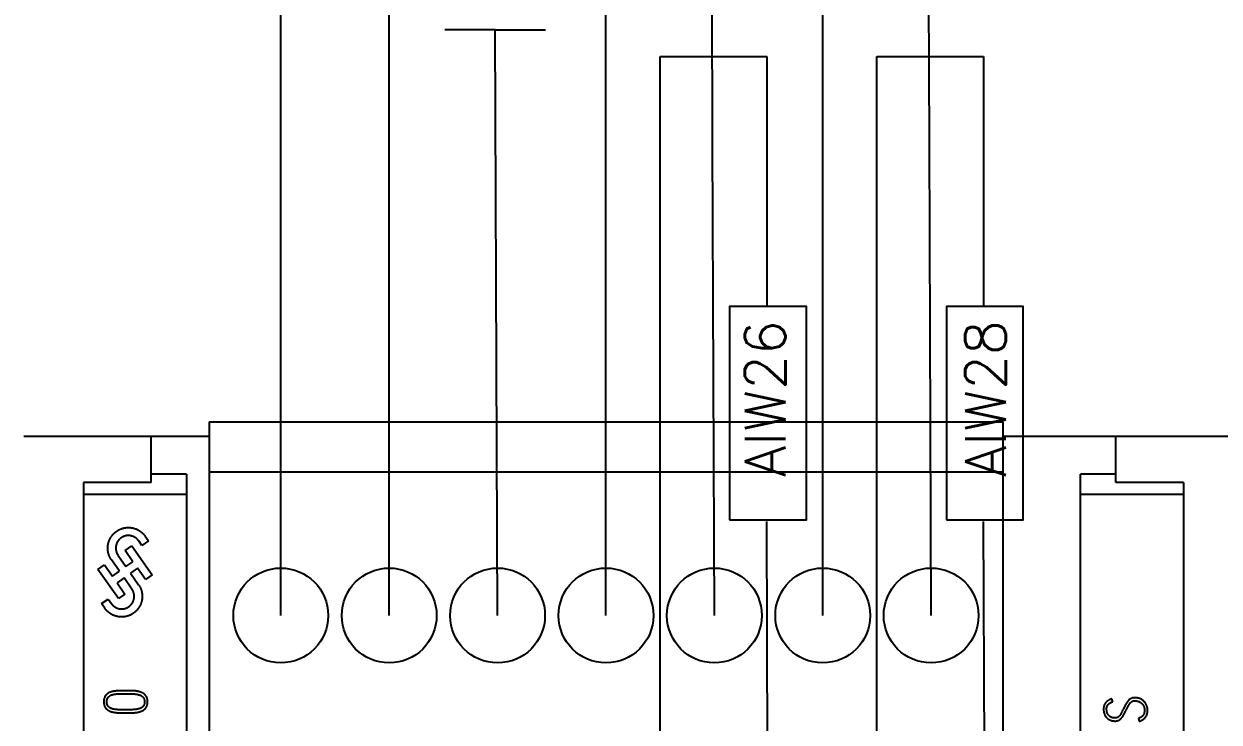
# Model space of a CAD drawing. Header units: inches. Extents: x 9000 to 22395, y 8106 to 17135.
# Drawn here: x 10300.8 to 10398.8, y 8493.7 to 8551 of the extents above; entities that cross this region are included whole.
import ezdxf

# ---------------------------------------------------------------- set-up
doc = ezdxf.new("R2010")
doc.units = ezdxf.units.IN
doc.header["$MEASUREMENT"] = 0
for name, color, linetype in [('20000_FRONT_O', 7, 'Continuous'), ('20500_FRONT_O_LABELING', 7, 'Continuous'), ('中间继电器', 7, 'Continuous'), ('线槽', 7, 'Continuous')]:
    doc.layers.add(name, color=color, linetype=linetype)
doc.styles.get("Standard").update_dxf_attribs({"font": 'txt', "bigfont": 'gbcbig.shx'})

msp = doc.modelspace()

# ---------------------------------------------------------------- linework, layer by layer
for p, q in [((10330.778, 8502.487), (10330.778, 8609.885)), ((10321.891, 8502.487), (10321.891, 8593.9)), ((10348.553, 8502.487), (10348.553, 8579.416)), ((10366.327, 8502.487), (10366.327, 8579.416)), ((10357.296, 8541.288), (10357.221, 8561.36)), ((10375.07, 8541.288), (10374.996, 8561.36)), ((10339.469, 8550.493), (10335.348, 8550.493)), ((10339.665, 8502.487), (10339.469, 8550.493)), ((10339.469, 8550.493), (10343.59, 8550.493)), ((10352.996, 8471.382), (10352.996, 8548.311)), ((10352.996, 8548.311), (10361.739, 8548.311)), ((10361.739, 8548.311), (10361.739, 8527.81)), ((10370.771, 8471.382), (10370.771, 8548.311)), ((10370.771, 8548.311), (10379.514, 8548.311)), ((10379.514, 8548.311), (10379.514, 8527.81)), ((10357.44, 8502.487), (10357.296, 8541.288)), ((10375.214, 8502.487), (10375.07, 8541.288)), ((10361.883, 8471.382), (10361.739, 8510.183)), ((10379.658, 8471.382), (10379.514, 8510.183))]:
    msp.add_line(p, q)
at = {"layer": '20000_FRONT_O', "linetype": 'Continuous'}
for p, q in [((10316.026, 8518.373), (10316.026, 8486.072)), ((10316.026, 8518.373), (10381.08, 8518.373)), ((10381.08, 8518.373), (10381.08, 8487.268)), ((10316.027, 8517.173), (10300.817, 8517.173)), ((10311.26, 8513.379), (10311.26, 8517.173)), ((10400.798, 8517.173), (10381.079, 8517.173)), ((10390.356, 8513.379), (10390.356, 8517.173)), ((10314.148, 8514.062), (10311.26, 8514.062)), ((10314.148, 8514.062), (10314.148, 8460.517)), ((10316.026, 8514.262), (10381.08, 8514.262)), ((10387.467, 8460.517), (10387.467, 8514.062)), ((10390.356, 8514.062), (10387.467, 8514.062)), ((10305.705, 8513.379), (10305.705, 8439.411)), ((10311.26, 8513.379), (10305.705, 8513.379)), ((10395.91, 8513.379), (10390.356, 8513.379)), ((10395.91, 8513.379), (10395.91, 8439.411)), ((10314.148, 8512.412), (10305.705, 8512.412)), ((10395.91, 8512.412), (10387.467, 8512.412)), ((10310.779, 8508.979), (10311.041, 8508.606)), ((10309.125, 8507.821), (10309.664, 8508.199)), ((10309.664, 8508.199), (10311.336, 8505.811)), ((10310.501, 8508.228), (10310.24, 8508.602)), ((10311.041, 8508.606), (10310.501, 8508.228)), ((10308.549, 8507.418), (10309.197, 8506.494)), ((10309.772, 8506.897), (10309.125, 8507.821)), ((10306.889, 8506.248), (10307.438, 8506.633)), ((10308.571, 8503.867), (10306.889, 8506.248)), ((10307.438, 8506.633), (10308.085, 8505.708)), ((10308.085, 8505.708), (10308.661, 8506.111)), ((10309.197, 8506.494), (10309.772, 8506.897)), ((10310.15, 8506.358), (10309.574, 8505.954)), ((10310.797, 8505.433), (10310.15, 8506.358)), ((10309.039, 8505.572), (10308.463, 8505.169)), ((10308.463, 8505.169), (10309.11, 8504.244)), ((10309.686, 8504.647), (10309.039, 8505.572)), ((10311.336, 8505.811), (10310.797, 8505.433)), ((10309.11, 8504.244), (10308.571, 8503.867)), ((10307.195, 8503.46), (10307.731, 8503.836)), ((10307.456, 8503.086), (10307.195, 8503.46)), ((10307.731, 8503.836), (10307.999, 8503.458))]:
    msp.add_line(p, q, dxfattribs=at)
for points in [[(10308.661, 8506.111), (10308, 8507.055), (10307.987, 8507.075), (10307.973, 8507.095), (10307.961, 8507.115), (10307.948, 8507.136), (10307.936, 8507.156), (10307.924, 8507.177), (10307.913, 8507.198), (10307.901, 8507.218), (10307.89, 8507.239), (10307.88, 8507.261), (10307.869, 8507.282), (10307.859, 8507.303), (10307.85, 8507.325), (10307.84, 8507.347), (10307.831, 8507.369), (10307.822, 8507.391), (10307.813, 8507.413), (10307.805, 8507.435), (10307.797, 8507.458), (10307.79, 8507.48), (10307.782, 8507.503), (10307.775, 8507.526), (10307.769, 8507.549), (10307.762, 8507.572), (10307.756, 8507.595), (10307.75, 8507.619), (10307.745, 8507.642), (10307.74, 8507.665), (10307.735, 8507.689), (10307.731, 8507.712), (10307.727, 8507.735), (10307.723, 8507.759), (10307.72, 8507.782), (10307.717, 8507.806), (10307.714, 8507.829), (10307.712, 8507.853), (10307.71, 8507.877), (10307.708, 8507.9), (10307.707, 8507.924), (10307.706, 8507.948), (10307.705, 8507.971), (10307.705, 8507.995), (10307.705, 8508.019), (10307.705, 8508.043), (10307.705, 8508.067), (10307.706, 8508.091), (10307.708, 8508.115), (10307.709, 8508.139), (10307.711, 8508.163), (10307.714, 8508.186), (10307.716, 8508.21), (10307.719, 8508.234), (10307.723, 8508.257), (10307.726, 8508.281), (10307.73, 8508.304), (10307.735, 8508.328), (10307.739, 8508.351), (10307.744, 8508.374), (10307.749, 8508.397), (10307.755, 8508.42), (10307.761, 8508.443), (10307.767, 8508.466), (10307.774, 8508.489), (10307.781, 8508.512), (10307.788, 8508.534), (10307.795, 8508.557), (10307.803, 8508.579), (10307.812, 8508.602), (10307.82, 8508.624), (10307.829, 8508.646), (10307.838, 8508.669), (10307.848, 8508.691), (10307.857, 8508.712), (10307.868, 8508.734), (10307.878, 8508.756), (10307.889, 8508.777), (10307.9, 8508.798), (10307.911, 8508.819), (10307.922, 8508.84), (10307.934, 8508.86), (10307.946, 8508.881), (10307.959, 8508.901), (10307.971, 8508.921), (10307.984, 8508.941), (10307.997, 8508.961), (10308.011, 8508.98), (10308.025, 8509), (10308.039, 8509.019), (10308.053, 8509.038), (10308.068, 8509.057), (10308.082, 8509.075), (10308.098, 8509.094), (10308.113, 8509.112), (10308.129, 8509.13), (10308.145, 8509.148), (10308.161, 8509.165), (10308.178, 8509.183), (10308.194, 8509.2), (10308.211, 8509.217), (10308.229, 8509.233), (10308.246, 8509.25), (10308.263, 8509.266), (10308.281, 8509.281), (10308.299, 8509.297), (10308.317, 8509.312), (10308.336, 8509.327), (10308.354, 8509.342), (10308.373, 8509.356), (10308.392, 8509.371), (10308.411, 8509.385), (10308.431, 8509.398), (10308.45, 8509.412), (10308.47, 8509.425), (10308.49, 8509.438), (10308.51, 8509.45), (10308.531, 8509.463), (10308.552, 8509.475), (10308.573, 8509.487), (10308.594, 8509.498), (10308.615, 8509.509), (10308.636, 8509.52), (10308.658, 8509.531), (10308.679, 8509.541), (10308.701, 8509.551), (10308.723, 8509.561), (10308.745, 8509.57), (10308.767, 8509.579), (10308.789, 8509.588), (10308.811, 8509.596), (10308.833, 8509.604), (10308.856, 8509.612), (10308.878, 8509.619), (10308.901, 8509.626), (10308.924, 8509.633), (10308.946, 8509.64), (10308.969, 8509.646), (10308.993, 8509.652), (10309.016, 8509.657), (10309.039, 8509.662), (10309.062, 8509.667), (10309.086, 8509.672), (10309.11, 8509.676), (10309.133, 8509.68), (10309.157, 8509.683), (10309.181, 8509.686), (10309.205, 8509.689), (10309.228, 8509.692), (10309.252, 8509.694), (10309.276, 8509.696), (10309.3, 8509.697), (10309.323, 8509.699), (10309.347, 8509.699), (10309.371, 8509.7), (10309.395, 8509.7), (10309.418, 8509.7), (10309.442, 8509.699), (10309.466, 8509.699), (10309.489, 8509.697), (10309.513, 8509.696), (10309.537, 8509.694), (10309.561, 8509.692), (10309.584, 8509.689), (10309.608, 8509.687), (10309.632, 8509.683), (10309.655, 8509.68), (10309.679, 8509.676), (10309.703, 8509.672), (10309.726, 8509.667), (10309.75, 8509.662), (10309.773, 8509.657), (10309.796, 8509.652), (10309.82, 8509.646), (10309.843, 8509.64), (10309.865, 8509.633), (10309.888, 8509.626), (10309.911, 8509.619), (10309.933, 8509.612), (10309.956, 8509.604), (10309.978, 8509.596), (10310, 8509.588), (10310.023, 8509.579), (10310.045, 8509.57), (10310.066, 8509.561), (10310.088, 8509.551), (10310.11, 8509.541), (10310.131, 8509.531), (10310.153, 8509.52), (10310.174, 8509.51), (10310.195, 8509.498), (10310.216, 8509.487), (10310.237, 8509.475), (10310.258, 8509.463), (10310.278, 8509.45), (10310.299, 8509.438), (10310.319, 8509.425), (10310.339, 8509.412), (10310.358, 8509.398), (10310.378, 8509.385)], [(10310.24, 8508.602), (10310.229, 8508.616), (10310.219, 8508.631), (10310.208, 8508.645), (10310.197, 8508.659), (10310.186, 8508.672), (10310.174, 8508.686), (10310.163, 8508.699), (10310.151, 8508.712), (10310.139, 8508.725), (10310.126, 8508.737), (10310.114, 8508.75), (10310.101, 8508.762), (10310.088, 8508.774), (10310.075, 8508.786), (10310.062, 8508.797), (10310.048, 8508.809), (10310.034, 8508.82), (10310.02, 8508.831), (10310.006, 8508.841), (10309.991, 8508.852), (10309.977, 8508.862), (10309.962, 8508.872), (10309.947, 8508.881), (10309.932, 8508.891), (10309.917, 8508.9), (10309.901, 8508.909), (10309.886, 8508.917), (10309.87, 8508.926), (10309.855, 8508.934), (10309.839, 8508.941), (10309.823, 8508.949), (10309.807, 8508.956), (10309.79, 8508.963), (10309.774, 8508.969), (10309.758, 8508.976), (10309.741, 8508.982), (10309.724, 8508.988), (10309.707, 8508.993), (10309.69, 8508.999), (10309.673, 8509.003), (10309.656, 8509.008), (10309.639, 8509.012), (10309.621, 8509.017), (10309.604, 8509.02), (10309.587, 8509.024), (10309.569, 8509.027), (10309.552, 8509.03), (10309.534, 8509.032), (10309.517, 8509.034), (10309.499, 8509.036), (10309.482, 8509.038), (10309.464, 8509.039), (10309.447, 8509.04), (10309.429, 8509.041), (10309.411, 8509.042), (10309.393, 8509.042), (10309.376, 8509.042), (10309.358, 8509.041), (10309.34, 8509.04), (10309.322, 8509.039), (10309.304, 8509.038), (10309.287, 8509.036), (10309.269, 8509.034), (10309.252, 8509.032), (10309.234, 8509.029), (10309.217, 8509.026), (10309.199, 8509.023), (10309.182, 8509.02), (10309.165, 8509.016), (10309.148, 8509.012), (10309.131, 8509.007), (10309.114, 8509.003), (10309.097, 8508.998), (10309.08, 8508.993), (10309.063, 8508.987), (10309.046, 8508.981), (10309.029, 8508.975), (10309.013, 8508.968), (10308.996, 8508.962), (10308.98, 8508.955), (10308.964, 8508.947), (10308.948, 8508.94), (10308.932, 8508.932), (10308.916, 8508.924), (10308.9, 8508.916), (10308.885, 8508.907), (10308.87, 8508.898), (10308.855, 8508.889), (10308.84, 8508.88), (10308.825, 8508.87), (10308.81, 8508.86), (10308.796, 8508.85), (10308.781, 8508.84), (10308.767, 8508.829), (10308.753, 8508.818), (10308.739, 8508.807), (10308.726, 8508.796), (10308.712, 8508.784), (10308.699, 8508.772), (10308.686, 8508.76), (10308.673, 8508.748), (10308.661, 8508.735), (10308.648, 8508.722), (10308.636, 8508.71), (10308.624, 8508.696), (10308.613, 8508.683), (10308.601, 8508.67), (10308.59, 8508.656), (10308.579, 8508.642), (10308.569, 8508.628), (10308.558, 8508.614), (10308.548, 8508.6), (10308.538, 8508.585), (10308.528, 8508.57), (10308.519, 8508.555), (10308.509, 8508.54), (10308.5, 8508.525), (10308.492, 8508.509), (10308.483, 8508.494), (10308.475, 8508.478), (10308.467, 8508.462), (10308.459, 8508.446), (10308.452, 8508.43), (10308.445, 8508.414), (10308.438, 8508.397), (10308.432, 8508.381), (10308.426, 8508.364), (10308.42, 8508.348), (10308.414, 8508.331), (10308.409, 8508.314), (10308.404, 8508.297), (10308.399, 8508.28), (10308.394, 8508.263), (10308.39, 8508.246), (10308.386, 8508.229), (10308.383, 8508.211), (10308.379, 8508.194), (10308.376, 8508.176), (10308.374, 8508.159), (10308.371, 8508.141), (10308.369, 8508.124), (10308.367, 8508.106), (10308.366, 8508.088), (10308.365, 8508.071), (10308.364, 8508.053), (10308.363, 8508.035), (10308.363, 8508.018), (10308.363, 8508), (10308.363, 8507.983), (10308.364, 8507.965), (10308.365, 8507.947), (10308.366, 8507.93), (10308.367, 8507.912), (10308.369, 8507.894), (10308.371, 8507.877), (10308.374, 8507.859), (10308.377, 8507.842), (10308.38, 8507.824), (10308.383, 8507.807), (10308.387, 8507.789), (10308.391, 8507.772), (10308.395, 8507.755), (10308.399, 8507.738), (10308.404, 8507.721), (10308.409, 8507.704), (10308.415, 8507.687), (10308.42, 8507.67), (10308.426, 8507.654), (10308.432, 8507.637), (10308.439, 8507.621), (10308.446, 8507.605), (10308.453, 8507.588), (10308.46, 8507.572), (10308.468, 8507.556), (10308.476, 8507.54), (10308.484, 8507.525), (10308.493, 8507.509), (10308.501, 8507.493), (10308.51, 8507.478), (10308.52, 8507.463), (10308.529, 8507.448), (10308.539, 8507.433), (10308.549, 8507.418)], [(10310.378, 8509.385), (10310.397, 8509.371), (10310.416, 8509.356), (10310.435, 8509.342), (10310.453, 8509.327), (10310.472, 8509.312), (10310.49, 8509.297), (10310.508, 8509.282), (10310.526, 8509.266), (10310.543, 8509.25), (10310.561, 8509.233), (10310.578, 8509.217), (10310.595, 8509.2), (10310.611, 8509.183), (10310.628, 8509.166), (10310.644, 8509.148), (10310.66, 8509.13), (10310.676, 8509.112), (10310.691, 8509.094), (10310.707, 8509.075), (10310.722, 8509.056), (10310.736, 8509.038), (10310.751, 8509.018), (10310.765, 8508.999), (10310.779, 8508.979)], [(10309.574, 8505.954), (10310.235, 8505.01), (10310.249, 8504.99), (10310.262, 8504.97), (10310.275, 8504.95), (10310.287, 8504.93), (10310.299, 8504.909), (10310.311, 8504.889), (10310.323, 8504.868), (10310.334, 8504.847), (10310.345, 8504.826), (10310.356, 8504.805), (10310.366, 8504.784), (10310.376, 8504.762), (10310.386, 8504.741), (10310.395, 8504.719), (10310.404, 8504.697), (10310.413, 8504.675), (10310.422, 8504.653), (10310.43, 8504.63), (10310.438, 8504.608), (10310.446, 8504.585), (10310.453, 8504.562), (10310.46, 8504.54), (10310.467, 8504.517), (10310.473, 8504.493), (10310.479, 8504.47), (10310.485, 8504.447), (10310.49, 8504.424), (10310.495, 8504.4), (10310.5, 8504.377), (10310.504, 8504.354), (10310.508, 8504.33), (10310.512, 8504.307), (10310.515, 8504.283), (10310.518, 8504.26), (10310.521, 8504.236), (10310.523, 8504.213), (10310.525, 8504.189), (10310.527, 8504.165), (10310.529, 8504.142), (10310.53, 8504.118), (10310.53, 8504.094), (10310.531, 8504.07), (10310.531, 8504.047), (10310.53, 8504.023), (10310.53, 8503.999), (10310.529, 8503.975), (10310.527, 8503.951), (10310.526, 8503.927), (10310.524, 8503.903), (10310.521, 8503.879), (10310.519, 8503.855), (10310.516, 8503.832), (10310.513, 8503.808), (10310.509, 8503.785), (10310.505, 8503.761), (10310.501, 8503.738), (10310.496, 8503.715), (10310.491, 8503.692), (10310.486, 8503.668), (10310.48, 8503.645), (10310.474, 8503.622), (10310.468, 8503.6), (10310.461, 8503.577), (10310.455, 8503.554), (10310.447, 8503.531), (10310.44, 8503.509), (10310.432, 8503.486), (10310.424, 8503.464), (10310.415, 8503.441), (10310.406, 8503.419), (10310.397, 8503.397), (10310.388, 8503.375), (10310.378, 8503.353), (10310.368, 8503.331), (10310.357, 8503.31), (10310.347, 8503.289), (10310.336, 8503.267), (10310.324, 8503.247), (10310.313, 8503.226), (10310.301, 8503.205), (10310.289, 8503.185), (10310.277, 8503.164), (10310.264, 8503.144), (10310.251, 8503.125), (10310.238, 8503.105), (10310.224, 8503.085), (10310.211, 8503.066), (10310.197, 8503.047), (10310.182, 8503.028), (10310.168, 8503.009), (10310.153, 8502.99), (10310.138, 8502.972), (10310.122, 8502.954), (10310.106, 8502.936), (10310.09, 8502.918), (10310.074, 8502.9), (10310.057, 8502.883), (10310.041, 8502.866), (10310.024, 8502.849), (10310.007, 8502.832), (10309.989, 8502.816), (10309.972, 8502.8), (10309.954, 8502.784), (10309.936, 8502.769), (10309.918, 8502.753), (10309.899, 8502.738), (10309.881, 8502.724), (10309.862, 8502.709), (10309.843, 8502.695), (10309.824, 8502.681), (10309.804, 8502.667), (10309.785, 8502.654), (10309.765, 8502.641), (10309.745, 8502.628), (10309.725, 8502.615), (10309.704, 8502.603), (10309.684, 8502.591), (10309.663, 8502.579), (10309.642, 8502.567), (10309.62, 8502.556), (10309.599, 8502.545), (10309.578, 8502.535), (10309.556, 8502.524), (10309.534, 8502.514), (10309.512, 8502.505), (10309.491, 8502.496), (10309.469, 8502.487), (10309.446, 8502.478), (10309.424, 8502.47), (10309.402, 8502.461), (10309.38, 8502.454), (10309.357, 8502.446), (10309.334, 8502.439), (10309.312, 8502.432), (10309.289, 8502.426), (10309.266, 8502.42), (10309.243, 8502.414), (10309.219, 8502.409), (10309.196, 8502.403), (10309.173, 8502.399), (10309.149, 8502.394), (10309.126, 8502.39), (10309.102, 8502.386), (10309.078, 8502.382), (10309.054, 8502.379), (10309.031, 8502.376), (10309.007, 8502.374), (10308.983, 8502.372), (10308.959, 8502.37), (10308.936, 8502.368), (10308.912, 8502.367), (10308.888, 8502.366), (10308.864, 8502.366), (10308.841, 8502.366), (10308.817, 8502.366), (10308.793, 8502.366), (10308.769, 8502.367), (10308.746, 8502.368), (10308.722, 8502.37), (10308.698, 8502.372), (10308.675, 8502.374), (10308.651, 8502.376), (10308.627, 8502.379), (10308.603, 8502.382), (10308.58, 8502.386), (10308.556, 8502.39), (10308.532, 8502.394), (10308.509, 8502.398), (10308.485, 8502.403), (10308.462, 8502.409), (10308.439, 8502.414), (10308.416, 8502.42), (10308.393, 8502.426), (10308.37, 8502.432), (10308.347, 8502.439), (10308.324, 8502.446), (10308.302, 8502.454), (10308.279, 8502.462), (10308.257, 8502.47), (10308.235, 8502.478), (10308.213, 8502.487), (10308.191, 8502.496), (10308.169, 8502.505), (10308.147, 8502.514), (10308.125, 8502.524), (10308.104, 8502.535), (10308.082, 8502.545), (10308.061, 8502.556), (10308.04, 8502.567), (10308.019, 8502.579), (10307.998, 8502.591), (10307.977, 8502.603), (10307.957, 8502.615), (10307.936, 8502.628), (10307.916, 8502.641), (10307.897, 8502.654), (10307.877, 8502.667), (10307.857, 8502.681)], [(10307.999, 8503.458), (10308.01, 8503.443), (10308.021, 8503.429), (10308.032, 8503.415), (10308.043, 8503.401), (10308.055, 8503.387), (10308.067, 8503.373), (10308.079, 8503.36), (10308.091, 8503.347), (10308.104, 8503.334), (10308.116, 8503.321), (10308.129, 8503.308), (10308.142, 8503.296), (10308.156, 8503.284), (10308.169, 8503.272), (10308.183, 8503.261), (10308.197, 8503.249), (10308.211, 8503.238), (10308.226, 8503.227), (10308.241, 8503.216), (10308.255, 8503.206), (10308.271, 8503.196), (10308.286, 8503.186), (10308.301, 8503.176), (10308.317, 8503.167), (10308.332, 8503.158), (10308.348, 8503.149), (10308.364, 8503.141), (10308.38, 8503.132), (10308.396, 8503.125), (10308.412, 8503.117), (10308.429, 8503.11), (10308.445, 8503.103), (10308.462, 8503.096), (10308.479, 8503.089), (10308.496, 8503.083), (10308.513, 8503.077), (10308.53, 8503.072), (10308.548, 8503.066), (10308.565, 8503.061), (10308.583, 8503.057), (10308.6, 8503.052), (10308.618, 8503.048), (10308.636, 8503.044), (10308.653, 8503.041), (10308.671, 8503.038), (10308.689, 8503.035), (10308.707, 8503.033), (10308.725, 8503.03), (10308.743, 8503.029), (10308.76, 8503.027), (10308.778, 8503.026), (10308.796, 8503.025), (10308.814, 8503.024), (10308.833, 8503.024), (10308.851, 8503.024), (10308.869, 8503.024), (10308.887, 8503.025), (10308.905, 8503.026), (10308.923, 8503.027), (10308.941, 8503.029), (10308.959, 8503.031), (10308.977, 8503.033), (10308.995, 8503.036), (10309.013, 8503.038), (10309.031, 8503.042), (10309.048, 8503.045), (10309.066, 8503.049), (10309.084, 8503.053), (10309.101, 8503.057), (10309.118, 8503.062), (10309.136, 8503.067), (10309.153, 8503.072), (10309.17, 8503.078), (10309.187, 8503.084), (10309.204, 8503.09), (10309.221, 8503.097), (10309.238, 8503.103), (10309.255, 8503.111), (10309.271, 8503.118), (10309.288, 8503.126), (10309.304, 8503.134), (10309.32, 8503.142), (10309.336, 8503.151), (10309.352, 8503.159), (10309.367, 8503.168), (10309.383, 8503.178), (10309.398, 8503.187), (10309.413, 8503.197), (10309.428, 8503.207), (10309.442, 8503.218), (10309.457, 8503.228), (10309.471, 8503.239), (10309.486, 8503.25), (10309.5, 8503.262), (10309.513, 8503.273), (10309.527, 8503.285), (10309.541, 8503.298), (10309.554, 8503.31), (10309.567, 8503.323), (10309.58, 8503.336), (10309.592, 8503.349), (10309.604, 8503.362), (10309.616, 8503.375), (10309.628, 8503.389), (10309.64, 8503.403), (10309.651, 8503.417), (10309.662, 8503.431), (10309.673, 8503.445), (10309.683, 8503.46), (10309.693, 8503.475), (10309.703, 8503.49), (10309.713, 8503.505), (10309.723, 8503.52), (10309.732, 8503.536), (10309.741, 8503.552), (10309.75, 8503.568), (10309.758, 8503.584), (10309.766, 8503.6), (10309.774, 8503.616), (10309.782, 8503.633), (10309.789, 8503.649), (10309.796, 8503.666), (10309.803, 8503.683), (10309.809, 8503.699), (10309.815, 8503.716), (10309.821, 8503.733), (10309.826, 8503.751), (10309.831, 8503.768), (10309.836, 8503.785), (10309.841, 8503.803), (10309.845, 8503.82), (10309.849, 8503.838), (10309.853, 8503.855), (10309.856, 8503.873), (10309.859, 8503.891), (10309.862, 8503.909), (10309.864, 8503.927), (10309.866, 8503.945), (10309.868, 8503.963), (10309.87, 8503.981), (10309.871, 8503.999), (10309.872, 8504.017), (10309.872, 8504.035), (10309.872, 8504.053), (10309.872, 8504.071), (10309.872, 8504.089), (10309.871, 8504.107), (10309.87, 8504.125), (10309.869, 8504.143), (10309.867, 8504.161), (10309.865, 8504.179), (10309.863, 8504.197), (10309.86, 8504.215), (10309.857, 8504.233), (10309.854, 8504.251), (10309.85, 8504.268), (10309.846, 8504.286), (10309.842, 8504.304), (10309.838, 8504.321), (10309.833, 8504.339), (10309.828, 8504.356), (10309.822, 8504.373), (10309.817, 8504.39), (10309.811, 8504.407), (10309.805, 8504.424), (10309.798, 8504.441), (10309.791, 8504.457), (10309.784, 8504.474), (10309.776, 8504.49), (10309.769, 8504.506), (10309.761, 8504.523), (10309.752, 8504.539), (10309.744, 8504.555), (10309.735, 8504.571), (10309.725, 8504.586), (10309.716, 8504.602), (10309.706, 8504.617), (10309.696, 8504.632), (10309.686, 8504.647)], [(10307.857, 8502.681), (10307.838, 8502.695), (10307.819, 8502.709), (10307.8, 8502.724), (10307.782, 8502.738), (10307.763, 8502.753), (10307.745, 8502.769), (10307.727, 8502.784), (10307.71, 8502.8), (10307.692, 8502.816), (10307.675, 8502.832), (10307.658, 8502.849), (10307.641, 8502.866), (10307.624, 8502.883), (10307.607, 8502.9), (10307.591, 8502.918), (10307.575, 8502.935), (10307.559, 8502.953), (10307.544, 8502.972), (10307.529, 8502.99), (10307.514, 8503.009), (10307.499, 8503.028), (10307.484, 8503.047), (10307.47, 8503.067), (10307.456, 8503.086)]]:
    msp.add_lwpolyline(points, dxfattribs=at)
for centre in [(10321.891, 8502.487), (10330.778, 8502.487), (10339.665, 8502.487), (10348.553, 8502.487), (10357.44, 8502.487), (10366.327, 8502.487), (10375.214, 8502.487)]:
    msp.add_circle(centre, 3.888, dxfattribs=at)
at = {"layer": '20500_FRONT_O_LABELING', "linetype": 'Continuous'}
for p, q in [((10309.082, 8496.074), (10309.179, 8496.074)), ((10390.098, 8495.411), (10390.029, 8495.653)), ((10392.209, 8494.06), (10392.277, 8493.819))]:
    msp.add_line(p, q, dxfattribs=at)
for points in [[(10308.859, 8496.319), (10308.794, 8496.318), (10308.728, 8496.317), (10308.662, 8496.316), (10308.596, 8496.313), (10308.531, 8496.31), (10308.465, 8496.306), (10308.4, 8496.3), (10308.334, 8496.293), (10308.269, 8496.285), (10308.204, 8496.275), (10308.139, 8496.264), (10308.074, 8496.249), (10308.011, 8496.233), (10307.98, 8496.223), (10307.948, 8496.213), (10307.918, 8496.202), (10307.887, 8496.19), (10307.857, 8496.177), (10307.827, 8496.163), (10307.798, 8496.148), (10307.769, 8496.132), (10307.741, 8496.115), (10307.714, 8496.097), (10307.687, 8496.078), (10307.661, 8496.058), (10307.635, 8496.036), (10307.611, 8496.014), (10307.587, 8495.991), (10307.565, 8495.967), (10307.543, 8495.942), (10307.523, 8495.916), (10307.504, 8495.889), (10307.487, 8495.861), (10307.47, 8495.833), (10307.455, 8495.803), (10307.442, 8495.773), (10307.429, 8495.743), (10307.418, 8495.711), (10307.408, 8495.68), (10307.4, 8495.647), (10307.393, 8495.615), (10307.387, 8495.583), (10307.382, 8495.55), (10307.379, 8495.517), (10307.376, 8495.485), (10307.375, 8495.452), (10307.374, 8495.419), (10307.375, 8495.386), (10307.376, 8495.353), (10307.378, 8495.32), (10307.381, 8495.287), (10307.385, 8495.254), (10307.391, 8495.222), (10307.397, 8495.189), (10307.405, 8495.157), (10307.414, 8495.126), (10307.425, 8495.094), (10307.436, 8495.063), (10307.45, 8495.033), (10307.464, 8495.003), (10307.48, 8494.975), (10307.497, 8494.947), (10307.516, 8494.92), (10307.536, 8494.894), (10307.556, 8494.868), (10307.578, 8494.844), (10307.601, 8494.821), (10307.625, 8494.798), (10307.65, 8494.777), (10307.676, 8494.756), (10307.702, 8494.737), (10307.73, 8494.718), (10307.758, 8494.701), (10307.787, 8494.685), (10307.816, 8494.669), (10307.846, 8494.655), (10307.877, 8494.642)], [(10310.757, 8495.985), (10310.733, 8496.008), (10310.708, 8496.03), (10310.682, 8496.051), (10310.656, 8496.071), (10310.629, 8496.09), (10310.602, 8496.107), (10310.574, 8496.124), (10310.545, 8496.14), (10310.516, 8496.155), (10310.486, 8496.169), (10310.456, 8496.183), (10310.425, 8496.195), (10310.395, 8496.207), (10310.363, 8496.217), (10310.332, 8496.227), (10310.3, 8496.237), (10310.237, 8496.253), (10310.172, 8496.267), (10310.108, 8496.279), (10310.043, 8496.289), (10309.977, 8496.297), (10309.912, 8496.303), (10309.846, 8496.308), (10309.78, 8496.312), (10309.714, 8496.314), (10309.648, 8496.316), (10309.582, 8496.317), (10309.517, 8496.318), (10309.451, 8496.319), (10309.385, 8496.32), (10309.32, 8496.32), (10309.254, 8496.321), (10309.188, 8496.321), (10309.122, 8496.32), (10309.057, 8496.32), (10308.859, 8496.319)], [(10307.769, 8495.009), (10307.761, 8495.017), (10307.753, 8495.025), (10307.745, 8495.033), (10307.738, 8495.042), (10307.731, 8495.05), (10307.725, 8495.059), (10307.718, 8495.068), (10307.712, 8495.077), (10307.706, 8495.087), (10307.7, 8495.096), (10307.694, 8495.106), (10307.689, 8495.115), (10307.684, 8495.125), (10307.679, 8495.136), (10307.675, 8495.146), (10307.67, 8495.156), (10307.666, 8495.167), (10307.662, 8495.177), (10307.658, 8495.188), (10307.655, 8495.198), (10307.652, 8495.209), (10307.649, 8495.22), (10307.646, 8495.23), (10307.643, 8495.241), (10307.641, 8495.252), (10307.639, 8495.263), (10307.637, 8495.274), (10307.635, 8495.285), (10307.633, 8495.296), (10307.632, 8495.307), (10307.631, 8495.318), (10307.629, 8495.33), (10307.629, 8495.341), (10307.628, 8495.352), (10307.627, 8495.363), (10307.626, 8495.374), (10307.626, 8495.385), (10307.626, 8495.396), (10307.626, 8495.407), (10307.626, 8495.418), (10307.626, 8495.429), (10307.626, 8495.44), (10307.626, 8495.451), (10307.627, 8495.462), (10307.628, 8495.474), (10307.629, 8495.485), (10307.63, 8495.496), (10307.631, 8495.507), (10307.632, 8495.518), (10307.633, 8495.529), (10307.635, 8495.54), (10307.637, 8495.551), (10307.639, 8495.562), (10307.641, 8495.573), (10307.644, 8495.584), (10307.646, 8495.595), (10307.649, 8495.606), (10307.652, 8495.616), (10307.655, 8495.627), (10307.659, 8495.638), (10307.663, 8495.648), (10307.666, 8495.659), (10307.671, 8495.669), (10307.675, 8495.679), (10307.679, 8495.689), (10307.684, 8495.699), (10307.689, 8495.709), (10307.695, 8495.719), (10307.7, 8495.729), (10307.706, 8495.739), (10307.712, 8495.748), (10307.718, 8495.758), (10307.725, 8495.767), (10307.732, 8495.776), (10307.739, 8495.784), (10307.746, 8495.793), (10307.753, 8495.801), (10307.761, 8495.81), (10307.769, 8495.818)], [(10307.769, 8495.818), (10307.787, 8495.834), (10307.806, 8495.85), (10307.825, 8495.865), (10307.845, 8495.88), (10307.865, 8495.893), (10307.886, 8495.906), (10307.907, 8495.918), (10307.928, 8495.93), (10307.95, 8495.941), (10307.972, 8495.951), (10307.994, 8495.961), (10308.017, 8495.97), (10308.063, 8495.986), (10308.11, 8496.001), (10308.157, 8496.013), (10308.205, 8496.024), (10308.253, 8496.033), (10308.302, 8496.04), (10308.35, 8496.047), (10308.399, 8496.052), (10308.447, 8496.056), (10308.496, 8496.06), (10308.545, 8496.063), (10308.594, 8496.065), (10308.643, 8496.067), (10308.692, 8496.069), (10308.741, 8496.07), (10308.789, 8496.071), (10308.838, 8496.072), (10308.887, 8496.073), (10308.936, 8496.073), (10308.985, 8496.074), (10309.033, 8496.074), (10309.082, 8496.074)], [(10309.179, 8496.074), (10309.326, 8496.074), (10309.374, 8496.074), (10309.423, 8496.073), (10309.472, 8496.073), (10309.521, 8496.072), (10309.569, 8496.071), (10309.618, 8496.07), (10309.667, 8496.069), (10309.716, 8496.067), (10309.764, 8496.064), (10309.813, 8496.061), (10309.862, 8496.058), (10309.911, 8496.053), (10309.96, 8496.048), (10310.008, 8496.042), (10310.057, 8496.035), (10310.105, 8496.026), (10310.154, 8496.016), (10310.202, 8496.005), (10310.249, 8495.992), (10310.297, 8495.977), (10310.344, 8495.96), (10310.367, 8495.951), (10310.389, 8495.941), (10310.412, 8495.93), (10310.434, 8495.919), (10310.455, 8495.907), (10310.477, 8495.894), (10310.497, 8495.88), (10310.517, 8495.865), (10310.537, 8495.85), (10310.556, 8495.834), (10310.574, 8495.817), (10310.592, 8495.799), (10310.608, 8495.781), (10310.623, 8495.761), (10310.638, 8495.741), (10310.651, 8495.72), (10310.663, 8495.698), (10310.673, 8495.676), (10310.683, 8495.653), (10310.691, 8495.63), (10310.698, 8495.606), (10310.704, 8495.582), (10310.709, 8495.558), (10310.713, 8495.533), (10310.717, 8495.509), (10310.719, 8495.484), (10310.721, 8495.459), (10310.722, 8495.435), (10310.722, 8495.41), (10310.722, 8495.385), (10310.721, 8495.361), (10310.719, 8495.336), (10310.716, 8495.312), (10310.713, 8495.287), (10310.709, 8495.263), (10310.704, 8495.239), (10310.697, 8495.215), (10310.69, 8495.191), (10310.682, 8495.168), (10310.672, 8495.145), (10310.661, 8495.122), (10310.649, 8495.101), (10310.636, 8495.08), (10310.622, 8495.059), (10310.607, 8495.04), (10310.591, 8495.021), (10310.573, 8495.004), (10310.555, 8494.987), (10310.536, 8494.971), (10310.517, 8494.956), (10310.496, 8494.941), (10310.476, 8494.928), (10310.455, 8494.915), (10310.433, 8494.903), (10310.411, 8494.892), (10310.388, 8494.882), (10310.365, 8494.872), (10310.342, 8494.864)], [(10310.757, 8494.836), (10310.769, 8494.848), (10310.78, 8494.86), (10310.791, 8494.873), (10310.802, 8494.886), (10310.813, 8494.899), (10310.823, 8494.912), (10310.833, 8494.925), (10310.843, 8494.939), (10310.852, 8494.953), (10310.861, 8494.967), (10310.87, 8494.982), (10310.878, 8494.996), (10310.886, 8495.011), (10310.893, 8495.026), (10310.901, 8495.042), (10310.907, 8495.057), (10310.914, 8495.073), (10310.92, 8495.089), (10310.926, 8495.104), (10310.931, 8495.12), (10310.936, 8495.136), (10310.941, 8495.153), (10310.945, 8495.169), (10310.949, 8495.185), (10310.952, 8495.202), (10310.956, 8495.218), (10310.959, 8495.235), (10310.961, 8495.251), (10310.964, 8495.268), (10310.966, 8495.285), (10310.968, 8495.302), (10310.969, 8495.318), (10310.971, 8495.335), (10310.972, 8495.352), (10310.972, 8495.369), (10310.973, 8495.385), (10310.973, 8495.402), (10310.973, 8495.419), (10310.973, 8495.435), (10310.973, 8495.452), (10310.972, 8495.469), (10310.971, 8495.486), (10310.97, 8495.502), (10310.968, 8495.519), (10310.967, 8495.536), (10310.964, 8495.552), (10310.962, 8495.569), (10310.959, 8495.586), (10310.956, 8495.602), (10310.953, 8495.619), (10310.949, 8495.635), (10310.946, 8495.652), (10310.941, 8495.668), (10310.937, 8495.684), (10310.932, 8495.7), (10310.926, 8495.716), (10310.921, 8495.732), (10310.915, 8495.748), (10310.908, 8495.763), (10310.901, 8495.779), (10310.894, 8495.794), (10310.887, 8495.809), (10310.879, 8495.824), (10310.871, 8495.839), (10310.862, 8495.853), (10310.853, 8495.868), (10310.843, 8495.882), (10310.834, 8495.896), (10310.824, 8495.909), (10310.813, 8495.923), (10310.803, 8495.936), (10310.792, 8495.948), (10310.78, 8495.961), (10310.769, 8495.973), (10310.757, 8495.985)], [(10390.029, 8495.653), (10390.004, 8495.645), (10389.98, 8495.637), (10389.955, 8495.628), (10389.931, 8495.619), (10389.908, 8495.61), (10389.884, 8495.6), (10389.861, 8495.59), (10389.838, 8495.579), (10389.815, 8495.567), (10389.792, 8495.555), (10389.77, 8495.543), (10389.748, 8495.53), (10389.726, 8495.516), (10389.705, 8495.502), (10389.684, 8495.487), (10389.663, 8495.472), (10389.643, 8495.455), (10389.623, 8495.439), (10389.604, 8495.421), (10389.585, 8495.404), (10389.567, 8495.385), (10389.549, 8495.366), (10389.532, 8495.347), (10389.516, 8495.327), (10389.5, 8495.306), (10389.485, 8495.285), (10389.47, 8495.264), (10389.457, 8495.242), (10389.444, 8495.22), (10389.432, 8495.197), (10389.421, 8495.174), (10389.411, 8495.15), (10389.401, 8495.127), (10389.392, 8495.102), (10389.384, 8495.078), (10389.377, 8495.053), (10389.371, 8495.028), (10389.366, 8495.003), (10389.361, 8494.978), (10389.357, 8494.952), (10389.354, 8494.927), (10389.351, 8494.901), (10389.35, 8494.875), (10389.349, 8494.85), (10389.348, 8494.824), (10389.349, 8494.798), (10389.349, 8494.773), (10389.35, 8494.747), (10389.352, 8494.721), (10389.354, 8494.696), (10389.357, 8494.67), (10389.36, 8494.644), (10389.364, 8494.619), (10389.368, 8494.594), (10389.373, 8494.568), (10389.378, 8494.543), (10389.384, 8494.518), (10389.391, 8494.494), (10389.398, 8494.469), (10389.406, 8494.444), (10389.414, 8494.42), (10389.423, 8494.396), (10389.433, 8494.372), (10389.443, 8494.349), (10389.454, 8494.325), (10389.465, 8494.302), (10389.477, 8494.28), (10389.49, 8494.257), (10389.504, 8494.236), (10389.518, 8494.214), (10389.533, 8494.193), (10389.548, 8494.172), (10389.564, 8494.152), (10389.581, 8494.133), (10389.599, 8494.114), (10389.617, 8494.095), (10389.636, 8494.077), (10389.655, 8494.06), (10389.674, 8494.043), (10389.695, 8494.027), (10389.715, 8494.012), (10389.736, 8493.997), (10389.758, 8493.983), (10389.78, 8493.969), (10389.802, 8493.957), (10389.825, 8493.944), (10389.848, 8493.933), (10389.871, 8493.922), (10389.895, 8493.911), (10389.919, 8493.902), (10389.943, 8493.893), (10389.967, 8493.884), (10389.992, 8493.877), (10390.016, 8493.87), (10390.041, 8493.863), (10390.067, 8493.858), (10390.092, 8493.853), (10390.117, 8493.848), (10390.143, 8493.844), (10390.168, 8493.841), (10390.194, 8493.838), (10390.22, 8493.836), (10390.245, 8493.835), (10390.271, 8493.834), (10390.297, 8493.834), (10390.323, 8493.834), (10390.349, 8493.835), (10390.375, 8493.837), (10390.4, 8493.839), (10390.426, 8493.843), (10390.452, 8493.847), (10390.477, 8493.853), (10390.502, 8493.859), (10390.526, 8493.867), (10390.551, 8493.876), (10390.574, 8493.886), (10390.598, 8493.897), (10390.62, 8493.91)], [(10389.619, 8494.617), (10389.615, 8494.648), (10389.611, 8494.678), (10389.609, 8494.693), (10389.607, 8494.709), (10389.605, 8494.724), (10389.604, 8494.74), (10389.603, 8494.755), (10389.602, 8494.77), (10389.601, 8494.786), (10389.6, 8494.801), (10389.6, 8494.816), (10389.6, 8494.832), (10389.6, 8494.847), (10389.601, 8494.862), (10389.601, 8494.877), (10389.603, 8494.892), (10389.604, 8494.908), (10389.606, 8494.923), (10389.609, 8494.938), (10389.612, 8494.953), (10389.615, 8494.968), (10389.619, 8494.982), (10389.623, 8494.997), (10389.628, 8495.011), (10389.633, 8495.026), (10389.639, 8495.04), (10389.645, 8495.054), (10389.651, 8495.068), (10389.658, 8495.082), (10389.665, 8495.095), (10389.673, 8495.108), (10389.681, 8495.121), (10389.689, 8495.134), (10389.698, 8495.147), (10389.707, 8495.159), (10389.717, 8495.171), (10389.726, 8495.183), (10389.736, 8495.195), (10389.747, 8495.206), (10389.757, 8495.218), (10389.768, 8495.228), (10389.78, 8495.239)], [(10389.78, 8495.239), (10389.79, 8495.248), (10389.8, 8495.257), (10389.811, 8495.265), (10389.821, 8495.273), (10389.832, 8495.282), (10389.843, 8495.29), (10389.854, 8495.297), (10389.865, 8495.305), (10389.877, 8495.312), (10389.888, 8495.319), (10389.9, 8495.326), (10389.911, 8495.333), (10389.923, 8495.339), (10389.935, 8495.346), (10389.947, 8495.352), (10389.96, 8495.358), (10389.972, 8495.363), (10389.984, 8495.369), (10389.997, 8495.374), (10390.009, 8495.379), (10390.021, 8495.385), (10390.034, 8495.389), (10390.047, 8495.394), (10390.059, 8495.399), (10390.072, 8495.403), (10390.085, 8495.407), (10390.098, 8495.411)], [(10392.277, 8493.819), (10392.323, 8493.833), (10392.368, 8493.849), (10392.412, 8493.866), (10392.455, 8493.885), (10392.498, 8493.906), (10392.539, 8493.929), (10392.58, 8493.954), (10392.619, 8493.981), (10392.657, 8494.011), (10392.693, 8494.042), (10392.728, 8494.075), (10392.76, 8494.111), (10392.79, 8494.148), (10392.818, 8494.186), (10392.843, 8494.227), (10392.866, 8494.268), (10392.886, 8494.311), (10392.904, 8494.355), (10392.919, 8494.4), (10392.932, 8494.446), (10392.942, 8494.493), (10392.951, 8494.54), (10392.957, 8494.587), (10392.96, 8494.634), (10392.962, 8494.682), (10392.962, 8494.729), (10392.961, 8494.777), (10392.957, 8494.824), (10392.951, 8494.872), (10392.943, 8494.918), (10392.933, 8494.965), (10392.921, 8495.011), (10392.907, 8495.056), (10392.89, 8495.1), (10392.871, 8495.144), (10392.851, 8495.186), (10392.828, 8495.228), (10392.803, 8495.269), (10392.776, 8495.308), (10392.748, 8495.346), (10392.718, 8495.383), (10392.686, 8495.419), (10392.652, 8495.453), (10392.617, 8495.485), (10392.581, 8495.516), (10392.543, 8495.545), (10392.503, 8495.573), (10392.463, 8495.598), (10392.421, 8495.621), (10392.378, 8495.643), (10392.334, 8495.662), (10392.29, 8495.68), (10392.244, 8495.696), (10392.199, 8495.709), (10392.152, 8495.721), (10392.105, 8495.73), (10392.058, 8495.738), (10392.01, 8495.743), (10391.962, 8495.746), (10391.914, 8495.747), (10391.866, 8495.746), (10391.819, 8495.741), (10391.771, 8495.734), (10391.748, 8495.73), (10391.725, 8495.724), (10391.702, 8495.718), (10391.679, 8495.711), (10391.657, 8495.703), (10391.635, 8495.694), (10391.613, 8495.684), (10391.591, 8495.674), (10391.57, 8495.662), (10391.55, 8495.65), (10391.53, 8495.638), (10391.51, 8495.624), (10391.471, 8495.595), (10391.435, 8495.564), (10391.4, 8495.53), (10391.367, 8495.495), (10391.335, 8495.458), (10391.306, 8495.42), (10391.278, 8495.381), (10391.251, 8495.342), (10391.226, 8495.302), (10391.202, 8495.261), (10391.179, 8495.219), (10391.156, 8495.177), (10391.135, 8495.135), (10391.113, 8495.092), (10391.092, 8495.05), (10391.07, 8495.008), (10391.048, 8494.966), (10391.026, 8494.923)], [(10391.196, 8494.709), (10391.217, 8494.747), (10391.238, 8494.785), (10391.258, 8494.824), (10391.278, 8494.862), (10391.297, 8494.901), (10391.316, 8494.941), (10391.335, 8494.98), (10391.354, 8495.019), (10391.373, 8495.058), (10391.393, 8495.097), (10391.414, 8495.135), (10391.436, 8495.173), (10391.448, 8495.191), (10391.46, 8495.21), (10391.472, 8495.228), (10391.484, 8495.246), (10391.497, 8495.263), (10391.511, 8495.28), (10391.524, 8495.297), (10391.538, 8495.314), (10391.553, 8495.33), (10391.568, 8495.345), (10391.583, 8495.361), (10391.599, 8495.375), (10391.616, 8495.39), (10391.633, 8495.403), (10391.65, 8495.416), (10391.668, 8495.429)], [(10391.668, 8495.429), (10391.678, 8495.435), (10391.689, 8495.441), (10391.699, 8495.447), (10391.71, 8495.452), (10391.731, 8495.461), (10391.753, 8495.47), (10391.775, 8495.477), (10391.798, 8495.482), (10391.821, 8495.487), (10391.844, 8495.491), (10391.868, 8495.493), (10391.891, 8495.495), (10391.915, 8495.495), (10391.938, 8495.495), (10391.962, 8495.494), (10391.985, 8495.492), (10392.008, 8495.49), (10392.032, 8495.487), (10392.055, 8495.483), (10392.078, 8495.479), (10392.101, 8495.474), (10392.124, 8495.469), (10392.146, 8495.462), (10392.169, 8495.456), (10392.191, 8495.448), (10392.213, 8495.44), (10392.235, 8495.432), (10392.256, 8495.423), (10392.278, 8495.413), (10392.299, 8495.403), (10392.319, 8495.392), (10392.34, 8495.38), (10392.36, 8495.368), (10392.379, 8495.355), (10392.399, 8495.341), (10392.417, 8495.327), (10392.436, 8495.313), (10392.454, 8495.298), (10392.471, 8495.282), (10392.488, 8495.266), (10392.505, 8495.249), (10392.521, 8495.232), (10392.536, 8495.214), (10392.551, 8495.196), (10392.565, 8495.177), (10392.579, 8495.158), (10392.592, 8495.139), (10392.605, 8495.119), (10392.617, 8495.098), (10392.628, 8495.078), (10392.639, 8495.056), (10392.649, 8495.035), (10392.658, 8495.013), (10392.667, 8494.991), (10392.674, 8494.968), (10392.681, 8494.946), (10392.687, 8494.923), (10392.692, 8494.9), (10392.697, 8494.877), (10392.701, 8494.854), (10392.704, 8494.83), (10392.707, 8494.807), (10392.709, 8494.783), (10392.71, 8494.76), (10392.711, 8494.736), (10392.711, 8494.713), (10392.711, 8494.689), (10392.71, 8494.665), (10392.709, 8494.642), (10392.707, 8494.618), (10392.705, 8494.594), (10392.701, 8494.571), (10392.697, 8494.548), (10392.693, 8494.525), (10392.687, 8494.502), (10392.681, 8494.479), (10392.674, 8494.457), (10392.666, 8494.434), (10392.657, 8494.413), (10392.647, 8494.391), (10392.637, 8494.37), (10392.625, 8494.35), (10392.613, 8494.33), (10392.599, 8494.31), (10392.585, 8494.291), (10392.57, 8494.273), (10392.555, 8494.255), (10392.538, 8494.238), (10392.521, 8494.222), (10392.503, 8494.206), (10392.485, 8494.191), (10392.466, 8494.177), (10392.446, 8494.164), (10392.426, 8494.151), (10392.406, 8494.139), (10392.385, 8494.128), (10392.364, 8494.117), (10392.342, 8494.107), (10392.321, 8494.098), (10392.299, 8494.09), (10392.277, 8494.081), (10392.254, 8494.074), (10392.231, 8494.067), (10392.209, 8494.06)], [(10309.146, 8494.752), (10308.995, 8494.753), (10308.919, 8494.753), (10308.844, 8494.754), (10308.768, 8494.755), (10308.693, 8494.757), (10308.617, 8494.76), (10308.542, 8494.764), (10308.467, 8494.769), (10308.392, 8494.776), (10308.354, 8494.78), (10308.317, 8494.785), (10308.279, 8494.79), (10308.242, 8494.796), (10308.205, 8494.803), (10308.168, 8494.811), (10308.132, 8494.819), (10308.095, 8494.829), (10308.059, 8494.84), (10308.024, 8494.852), (10307.988, 8494.866), (10307.954, 8494.881), (10307.92, 8494.898), (10307.888, 8494.916), (10307.872, 8494.926), (10307.856, 8494.937), (10307.841, 8494.948), (10307.825, 8494.959), (10307.811, 8494.971), (10307.796, 8494.983), (10307.782, 8494.996), (10307.769, 8495.009)], [(10307.877, 8494.642), (10307.917, 8494.626), (10307.957, 8494.612), (10307.997, 8494.599), (10308.038, 8494.586), (10308.079, 8494.575), (10308.12, 8494.565), (10308.162, 8494.556), (10308.203, 8494.548), (10308.245, 8494.541), (10308.287, 8494.535), (10308.329, 8494.529), (10308.371, 8494.524), (10308.413, 8494.52), (10308.456, 8494.516), (10308.54, 8494.511), (10308.625, 8494.507), (10308.71, 8494.505), (10308.795, 8494.503), (10308.88, 8494.501), (10308.966, 8494.501), (10309.051, 8494.5), (10309.136, 8494.5), (10309.221, 8494.501), (10309.391, 8494.502)], [(10310.342, 8494.864), (10310.306, 8494.851), (10310.27, 8494.84), (10310.234, 8494.829), (10310.197, 8494.82), (10310.161, 8494.811), (10310.124, 8494.803), (10310.087, 8494.796), (10310.05, 8494.79), (10310.013, 8494.785), (10309.975, 8494.78), (10309.938, 8494.776), (10309.9, 8494.772), (10309.825, 8494.766), (10309.75, 8494.762), (10309.674, 8494.759), (10309.599, 8494.756), (10309.523, 8494.754), (10309.448, 8494.753), (10309.372, 8494.752), (10309.297, 8494.752), (10309.221, 8494.752), (10309.146, 8494.752)], [(10309.391, 8494.502), (10309.476, 8494.502), (10309.561, 8494.503), (10309.646, 8494.505), (10309.731, 8494.507), (10309.816, 8494.511), (10309.9, 8494.517), (10309.943, 8494.521), (10309.985, 8494.526), (10310.027, 8494.531), (10310.069, 8494.536), (10310.111, 8494.543), (10310.153, 8494.55), (10310.195, 8494.559), (10310.236, 8494.568), (10310.278, 8494.578), (10310.318, 8494.589), (10310.359, 8494.602), (10310.399, 8494.615), (10310.439, 8494.63), (10310.479, 8494.645), (10310.517, 8494.663), (10310.555, 8494.682), (10310.591, 8494.704), (10310.627, 8494.727), (10310.661, 8494.751), (10310.694, 8494.778), (10310.726, 8494.806), (10310.757, 8494.836)], [(10390.872, 8494.628), (10390.851, 8494.586), (10390.829, 8494.543), (10390.807, 8494.501), (10390.784, 8494.46), (10390.76, 8494.419), (10390.736, 8494.378), (10390.71, 8494.337), (10390.682, 8494.298), (10390.653, 8494.261), (10390.637, 8494.243), (10390.621, 8494.225), (10390.604, 8494.208), (10390.587, 8494.192), (10390.569, 8494.177), (10390.55, 8494.162), (10390.53, 8494.148), (10390.51, 8494.135), (10390.488, 8494.124), (10390.466, 8494.114), (10390.443, 8494.106), (10390.42, 8494.099), (10390.396, 8494.093), (10390.372, 8494.089), (10390.348, 8494.087), (10390.324, 8494.085), (10390.299, 8494.084), (10390.275, 8494.084), (10390.226, 8494.087), (10390.178, 8494.091), (10390.13, 8494.098), (10390.106, 8494.103), (10390.082, 8494.108), (10390.059, 8494.114), (10390.035, 8494.121), (10390.012, 8494.129), (10389.99, 8494.138), (10389.968, 8494.147), (10389.946, 8494.158), (10389.925, 8494.17), (10389.904, 8494.183), (10389.884, 8494.196), (10389.864, 8494.21), (10389.845, 8494.225), (10389.826, 8494.241), (10389.808, 8494.257), (10389.791, 8494.274), (10389.774, 8494.291), (10389.758, 8494.309), (10389.743, 8494.328), (10389.728, 8494.348), (10389.715, 8494.368), (10389.702, 8494.388), (10389.69, 8494.41), (10389.679, 8494.431), (10389.668, 8494.453), (10389.659, 8494.476), (10389.65, 8494.499), (10389.642, 8494.522), (10389.635, 8494.545), (10389.629, 8494.569), (10389.624, 8494.593), (10389.619, 8494.617)], [(10390.62, 8493.91), (10390.639, 8493.921), (10390.657, 8493.933), (10390.675, 8493.946), (10390.693, 8493.958), (10390.71, 8493.972), (10390.726, 8493.986), (10390.743, 8494), (10390.758, 8494.014), (10390.774, 8494.029), (10390.789, 8494.044), (10390.804, 8494.06), (10390.818, 8494.076), (10390.833, 8494.092), (10390.846, 8494.109), (10390.86, 8494.126), (10390.873, 8494.143), (10390.899, 8494.178), (10390.923, 8494.213), (10390.947, 8494.25), (10390.969, 8494.287), (10390.991, 8494.325), (10391.011, 8494.363), (10391.032, 8494.402), (10391.052, 8494.44), (10391.072, 8494.479), (10391.092, 8494.517), (10391.113, 8494.556), (10391.133, 8494.594), (10391.154, 8494.632), (10391.196, 8494.709)], [(10391.026, 8494.923), (10390.981, 8494.839), (10390.959, 8494.797), (10390.937, 8494.755), (10390.915, 8494.713), (10390.872, 8494.628)]]:
    msp.add_lwpolyline(points, dxfattribs=at)
at = {"layer": '中间继电器', "color": 0}
for points in [[(10358.691, 8510.334), (10364.991, 8510.334), (10364.991, 8527.81), (10358.691, 8527.81)], [(10376.465, 8510.334), (10382.765, 8510.334), (10382.765, 8527.81), (10376.465, 8527.81)]]:
    msp.add_lwpolyline(points, close=True, dxfattribs=at)

# ---------------------------------------------------------------- texts
at = {"layer": '线槽', "color": 0, "char_height": 5, "width": 16.27296, "attachment_point": 3, "rotation": 90}
for s, insert in [('{\\H0.6667x;AIW26}', (10359.933, 8526.694)), ('{\\H0.6667x;AIW28}', (10378.003, 8526.694))]:
    msp.add_mtext(s, dxfattribs=dict(at, insert=insert))

doc.saveas('drawing.dxf')
